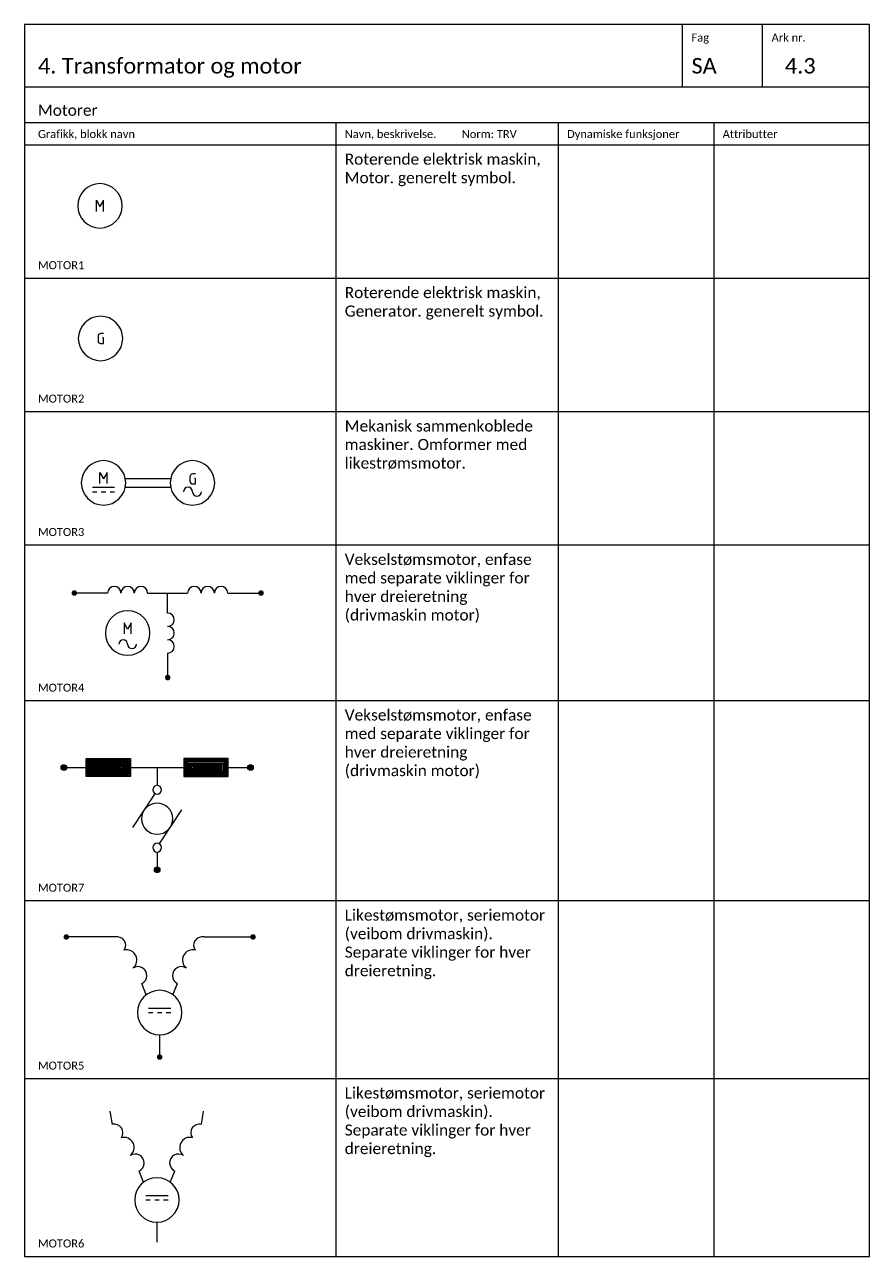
# Model space of a CAD drawing. Extents: x -220 to 1240, y -2179 to 277.
# Drawn here: x 420 to 610, y -921 to -644 of the extents above; entities that cross this region are included whole.
import ezdxf
from ezdxf.enums import TextEntityAlignment as Align

# ---------------------------------------------------------------- set-up
doc = ezdxf.new("R2010")
doc.units = 0
for name, color, linetype in [('KOMP-TEKST25', 2, 'Continuous'), ('KOMPONENTER', 2, 'Continuous'), ('RAMME', 5, 'Continuous'), ('RAMME SYMBOLER', 4, 'Continuous'), ('RAMME TEKST', 7, 'Continuous'), ('Sig-komponenter', 2, 'Continuous')]:
    doc.layers.add(name, color=color, linetype=linetype)
doc.styles.add('Calibri', font='calibri.ttf')
doc.styles.add('ISO25', font='iso3098.shx', dxfattribs={"height": 2.5})

# ---------------------------------------------------------------- blocks, each defined once
blk = doc.blocks.new('MOTOR1')
at = {"layer": 'KOMPONENTER', "color": 0, "linetype": 'ByBlock', "lineweight": -2}
for p, q in [((-0.81, -3.75), (0, -5.18)), ((-0.81, -6.25), (-0.81, -3.75)), ((0.81, -3.75), (0, -5.18)), ((0.81, -6.25), (0.81, -3.75))]:
    blk.add_line(p, q, dxfattribs=at)
for start, end in [(0, 180), (180, 0)]:
    blk.add_arc((0, -5), 5, start, end, dxfattribs=at)
at = {"layer": 'KOMP-TEKST25', "linetype": 'ByBlock', "lineweight": -2, "style": 'ISO25'}
for tag, p in [('TILKOPL1', (1.5, 1.5)), ('TEKST1', (7.5, -5.5)), ('TILKOPL2', (1.5, -13.5))]:
    blk.add_attdef(tag, p, '', height=2.5, dxfattribs=at)
blk = doc.blocks.new('MOTOR2')
at = {"layer": 'KOMPONENTER', "color": 0, "linetype": 'ByBlock', "lineweight": -2}
blk.add_lwpolyline([(0.69, -3.87), (0.05, -3.87, 0.428578), (-0.56, -4.51), (-0.56, -5.52, 0.419256), (0.06, -6.13), (0.69, -6.13), (0.69, -4.87), (0.44, -4.87)], format="xyb", dxfattribs=at)
for start, end in [(0, 180), (180, 0)]:
    blk.add_arc((0, -5), 5, start, end, dxfattribs=at)
at = {"layer": 'KOMP-TEKST25', "linetype": 'ByBlock', "lineweight": -2, "style": 'ISO25'}
for tag, p in [('TILKOPL1', (1.5, 1.5)), ('TEKST1', (7.5, -5.5)), ('TILKOPL2', (1.5, -13.5))]:
    blk.add_attdef(tag, p, '', height=2.5, dxfattribs=at)
blk = doc.blocks.new('MOTOR3')
at = {"layer": 'KOMPONENTER', "color": 0, "linetype": 'ByBlock', "lineweight": -2}
for p, q in [((-0.81, -5.17), (-0.81, -2.67)), ((-0.81, -2.67), (0, -4.11)), ((0.81, -2.67), (0, -4.11)), ((0.81, -5.17), (0.81, -2.67))]:
    blk.add_line(p, q, dxfattribs=at)
for points in [[(5, -5, 1), (-5, -5, 1), (5, -5, 1)], [(25, -5, 1), (15, -5, 1), (25, -5, 1)], [(20.69, -2.99), (20.05, -2.99, 0.428578), (19.44, -3.62), (19.44, -4.64, 0.419256), (20.06, -5.24), (20.69, -5.24), (20.69, -3.99), (20.44, -3.99)]]:
    blk.add_lwpolyline(points, format="xyb", dxfattribs=at)
for points in [[(5, -4), (15, -4)], [(-2.5, -6), (2.5, -6)], [(-2.5, -7), (-1.5, -7)], [(-0.5, -7), (0.5, -7)], [(1.5, -7), (2.5, -7)], [(5, -6), (15, -6)]]:
    blk.add_lwpolyline(points, dxfattribs=at)
for centre, start, end in [((19, -7), 0, 180), ((21, -7), 180, 0)]:
    blk.add_arc(centre, 1, start, end, dxfattribs=at)
at = {"layer": 'KOMP-TEKST25', "linetype": 'ByBlock', "lineweight": -2, "style": 'ISO25'}
for tag, p in [('TILKOPL1', (1.5, 1.5)), ('TILKOPL2', (21.5, 1.5)), ('T1', (6, -2.5)), ('TILKOPL3', (1.5, -13.5)), ('TILKOPL4', (21.5, -13.5))]:
    blk.add_attdef(tag, p, '', height=2.5, dxfattribs=at)
blk = doc.blocks.new('MOTOR4')
at = {"layer": 'KOMPONENTER', "color": 0, "linetype": 'ByBlock', "lineweight": -2, "const_width": 0.625}
for points in [[(-0.31, 0, 1), (0.31, 0, 1)], [(41.69, 0, 1), (42.31, 0, 1)], [(20.69, -19, 1), (21.31, -19, 1)]]:
    blk.add_lwpolyline(points, format="xyb", close=True, dxfattribs=at)
at = {"layer": 'KOMPONENTER', "color": 0, "linetype": 'ByBlock', "lineweight": -2}
for points in [[(7.5, 0), (0, 0)], [(16.5, 0), (25.5, 0)], [(21, -4.5), (21, 0)], [(34.5, 0), (42, 0)], [(21, -13.5), (21, -19)]]:
    blk.add_lwpolyline(points, dxfattribs=at)
at = {"layer": 'KOMPONENTER', "color": 0, "linetype": 'ByBlock'}
blk.add_lwpolyline([(17, -9, 1), (7, -9, 1), (17, -9, 1)], format="xyb", dxfattribs=at)
at = {"layer": 'KOMPONENTER', "color": 0}
blk.add_lwpolyline([(12.81, -9.17), (12.81, -6.67), (12, -8.11), (11.19, -6.67), (11.19, -9.17)], dxfattribs=at)
at = {"layer": 'KOMPONENTER', "color": 0, "linetype": 'ByBlock', "lineweight": -2}
for centre, start, end in [((9, 0), 0, 180), ((12, 0), 0, 180), ((15, 0), 0, 180), ((27, 0), 0, 180), ((30, 0), 0, 180), ((33, 0), 0, 180), ((21, -6), 270, 90), ((21, -9), 270, 90), ((21, -12), 270, 90)]:
    blk.add_arc(centre, 1.5, start, end, dxfattribs=at)
at = {"layer": 'KOMPONENTER', "color": 0, "linetype": 'ByBlock'}
for centre, start, end in [((11, -11.5), 0, 180), ((13, -11.5), 180, 0)]:
    blk.add_arc(centre, 1, start, end, dxfattribs=at)
at = {"layer": 'KOMP-TEKST25', "linetype": 'ByBlock', "lineweight": -2, "style": 'ISO25'}
blk.add_attdef('TEKST1', text='', height=2.5, dxfattribs=at).set_placement((21.01, 3), align=Align.CENTER)
for tag, p in [('TILKOPL1', (-1, -4)), ('TILKOPL2', (41, -4)), ('TILKOPL3', (22.5, -20.5))]:
    blk.add_attdef(tag, p, '', height=2.5, dxfattribs=at)
blk = doc.blocks.new('MOTOR5')
at = {"layer": 'KOMPONENTER', "color": 0, "linetype": 'ByBlock', "lineweight": -2, "const_width": 0.625}
for points in [[(0.31, 0, -1), (-0.31, 0, -1)], [(41.69, 0, 1), (42.31, 0, 1)], [(20.69, -27, 1), (21.31, -27, 1)]]:
    blk.add_lwpolyline(points, format="xyb", close=True, dxfattribs=at)
at = {"layer": 'KOMPONENTER', "color": 0, "linetype": 'ByBlock', "lineweight": -2}
for points in [[(11, 0), (0, 0)], [(31, 0), (42, 0)], [(18, -13), (17, -10.5)], [(24, -13), (25, -10.5)], [(18.5, -16), (23.5, -16)], [(18.5, -17), (19.5, -17)], [(20.5, -17), (21.5, -17)], [(22.5, -17), (23.5, -17)], [(21, -22), (21, -27)]]:
    blk.add_lwpolyline(points, dxfattribs=at)
blk.add_lwpolyline([(26, -17, 1), (16, -17, 1), (26, -17, 1)], format="xyb", dxfattribs=at)
for centre, radius, start, end in [((11.43, -1.88), 1.93, 324.71, 102.65), ((30.57, -1.88), 1.93, 77.35, 215.29), ((13.6, -5.2), 2.28, 307.89, 105.26), ((28.4, -5.2), 2.28, 74.74, 232.11), ((16.11, -8.69), 2.02, 296.23, 123.25), ((25.89, -8.69), 2.02, 56.75, 243.77)]:
    blk.add_arc(centre, radius, start, end, dxfattribs=at)
at = {"layer": 'KOMP-TEKST25', "linetype": 'ByBlock', "lineweight": -2, "style": 'ISO25'}
for tag, p in [('TILKOPL1', (-1, 1.46)), ('TILKOPL2', (41, 1.46)), ('TEKST1', (27.5, -18)), ('TILKOPL3', (22.5, -28))]:
    blk.add_attdef(tag, p, '', height=2.5, dxfattribs=at)
blk = doc.blocks.new('MOTOR6')
at = {"layer": 'KOMPONENTER', "color": 0, "linetype": 'ByBlock', "lineweight": -2}
for points in [[(0.5, -3), (0, 0)], [(20.5, -3), (21, 0)], [(7.5, -16), (6.5, -13.5)], [(13.5, -16), (14.5, -13.5)], [(8, -19), (13, -19)], [(8, -20), (9, -20)], [(10, -20), (11, -20)], [(12, -20), (13, -20)], [(10.5, -25), (10.5, -29.5)]]:
    blk.add_lwpolyline(points, dxfattribs=at)
blk.add_lwpolyline([(15.5, -20, 1), (5.5, -20, 1), (15.5, -20, 1)], format="xyb", dxfattribs=at)
for centre, radius, start, end in [((0.93, -4.88), 1.93, 324.71, 102.65), ((20.07, -4.88), 1.93, 77.35, 215.29), ((3.1, -8.2), 2.28, 307.89, 105.26), ((17.9, -8.2), 2.28, 74.74, 232.11), ((5.61, -11.69), 2.02, 296.23, 123.25), ((15.39, -11.69), 2.02, 56.75, 243.77)]:
    blk.add_arc(centre, radius, start, end, dxfattribs=at)
at = {"layer": 'KOMP-TEKST25', "linetype": 'ByBlock', "lineweight": -2, "style": 'ISO25'}
for tag, p in [('TILKOPL1', (1.59, -1.54)), ('TILKOPL2', (22.51, -1.54)), ('TEKST1', (17, -21)), ('TILKOPL3', (12, -31))]:
    blk.add_attdef(tag, p, '', height=2.5, dxfattribs=at)
blk = doc.blocks.new('MOTOR7')
at = {"layer": 'KOMPONENTER', "linetype": 'ByBlock', "lineweight": -2}
h = blk.add_hatch(dxfattribs=at)
h.set_pattern_fill('ANSI31', color=0, scale=0.025)
h.paths.add_polyline_path([(0.62, 0, 1), (-0.62, 0, 1)])
h = blk.add_hatch(dxfattribs=at)
h.set_pattern_fill('ANSI31', color=0, scale=0.025)
h.set_pattern_definition([(45, (42, 0), (-0.0561266, 0.0561266), [])])
h.paths.add_polyline_path([(42.62, 0, 1), (41.38, 0, 1)])
h = blk.add_hatch(dxfattribs=at)
h.set_pattern_fill('ANSI31', color=0, scale=0.025)
h.set_pattern_definition([(45, (21, -23), (-0.0561266, 0.0561266), [])])
h.paths.add_polyline_path([(21.62, -23, 1), (20.38, -23, 1)])
at = {"layer": 'KOMPONENTER', "color": 0, "linetype": 'ByBlock', "lineweight": -2}
for points in [[(0, 0), (5, 0)], [(5, 2), (15, 2)], [(5, 0), (5, 2)], [(5, -2), (5, 0)], [(14.75, 1.75), (5.25, 1.75)], [(5.25, 1.75), (5.25, -1.75)], [(14.5, 1.5), (5.5, 1.5)], [(5.5, 1.5), (5.5, -1.5)], [(14.25, 1.25), (5.75, 1.25)], [(5.75, 1.25), (5.75, -1.25)], [(14, 1), (6, 1)], [(6, 1), (6, -1)], [(6.25, 1), (6.25, -0.75)], [(13.75, 0.75), (6.25, 0.75)], [(13.5, 0.5), (6.5, 0.5)], [(6.5, 0.5), (6.5, -0.5)], [(13.25, 0.25), (6.75, 0.25)], [(6.75, 0.25), (6.75, -0.25)], [(7, 0), (12.75, 0)], [(12.75, 0), (13, 0)], [(13.25, -0.25), (13.25, 0.25)], [(13.5, -0.5), (13.5, 0.5)], [(13.75, -0.75), (13.75, 0.75)], [(14, -1), (14, 1)], [(14.25, -1.25), (14.25, 1.25)], [(14.5, -1.5), (14.5, 1.5)], [(14.75, -1.75), (14.75, 1.75)], [(15, 2), (15, -2)], [(15, 0), (27, 0)], [(21, 0), (21, -4)], [(37, 2), (27, 2)], [(27, 2), (27, -2)], [(27, 1), (27, 1)], [(36.75, 1.75), (27.25, 1.75)], [(27.25, 1.75), (27.25, -1.75)], [(36.5, 1.5), (27.5, 1.5)], [(27.5, 1.5), (27.5, -1.5)], [(36.25, 1.25), (27.75, 1.25)], [(27.75, 1.25), (27.75, -1.25)], [(28, 1), (36, 1)], [(28, 1), (28, -1)], [(35.75, 0.75), (28.25, 0.75)], [(28.25, 0.75), (28.25, -0.75)], [(35.5, 0.5), (28.5, 0.5)], [(28.5, 0.5), (28.5, -0.5)], [(35.25, 0.25), (28.75, 0.25)], [(28.75, -0.25), (28.75, 0.25)], [(29, 0), (35, 0)], [(35.25, -0.25), (35.25, 0.25)], [(35.5, -0.5), (35.5, 0.5)], [(35.75, 0.75), (35.75, 0.75)], [(35.75, 0.75), (35.75, 0.75)], [(35.75, 0.75), (35.75, -0.75)], [(36, -1), (36, 1)], [(36.25, -1.25), (36.25, 1.25)], [(36.5, -1.5), (36.5, 1.5)], [(36.75, -1.75), (36.75, 1.75)], [(37, -2), (37, 2)], [(37, 0), (42, 0)], [(15, -2), (5, -2)], [(5.25, -1.75), (14.75, -1.75)], [(5.5, -1.5), (14.25, -1.5)], [(5.75, -1.25), (14.25, -1.25)], [(6, -1), (14, -1)], [(6.25, -0.75), (13.75, -0.75)], [(6.5, -0.5), (13.5, -0.5)], [(6.75, -0.25), (13.25, -0.25)], [(14.25, -1.5), (14.5, -1.5)], [(27, -2), (37, -2)], [(27.25, -1.75), (36.75, -1.75)], [(27.5, -1.5), (36.5, -1.5)], [(27.75, -1.25), (36.25, -1.25)], [(28, -1), (36, -1)], [(28.25, -0.75), (35.75, -0.75)], [(28.5, -0.5), (35.5, -0.5)], [(28.75, -0.25), (35.25, -0.25)], [(29, -0.25), (28.75, -0.25)], [(15.5, -13.5), (20.5, -6)], [(26.5, -9.5), (21.5, -17)], [(21, -19), (21, -23)]]:
    blk.add_lwpolyline(points, dxfattribs=at)
for points in [[(22, -5, 1), (20, -5, 1), (22, -5, 1)], [(24.5, -11.5, 1), (17.5, -11.5, 1), (24.5, -11.5, 1)], [(22, -18, 1), (20, -18, 1), (22, -18, 1)]]:
    blk.add_lwpolyline(points, format="xyb", dxfattribs=at)
for centre in [(0, 0), (42, 0), (21, -23)]:
    blk.add_circle(centre, 0.624, dxfattribs=at)
at = {"layer": 'KOMP-TEKST25', "linetype": 'ByBlock', "lineweight": -2, "style": 'ISO25'}
blk.add_attdef('TILKOPL1', text='', height=2.5, dxfattribs=at).set_placement((3.76, -3.98), align=Align.RIGHT)
for tag, p in [('TILKOPL2', (38.77, -3.98)), ('TEKST1', (27.5, -12.5)), ('TILKOPL3', (22.5, -23.49))]:
    blk.add_attdef(tag, p, '', height=2.5, dxfattribs=at)

msp = doc.modelspace()

# ---------------------------------------------------------------- linework, layer by layer
at = {"layer": 'RAMME'}
msp.add_lwpolyline([(610, -644), (420, -644), (420, -921), (610, -921)], close=True, dxfattribs=at)
msp.add_lwpolyline([(420, -658), (610, -658)], dxfattribs=at)
at = {"layer": 'RAMME SYMBOLER'}
for p, q in [((568, -658), (568, -644)), ((586, -658), (586, -644)), ((420, -666), (610, -666)), ((490, -666), (490, -921)), ((540, -666), (540, -921)), ((575, -666), (575, -921)), ((420, -671), (610, -671)), ((420, -701), (610, -701)), ((420, -731), (610, -731)), ((420, -761), (610, -761)), ((420, -796), (610, -796)), ((420, -841), (610, -841)), ((420, -881), (610, -881))]:
    msp.add_line(p, q, dxfattribs=at)

# ---------------------------------------------------------------- block references
at = {"layer": 'Sig-komponenter'}
for name, p in [('MOTOR1', (436.94, -679.75)), ('MOTOR2', (437.07, -709.58)), ('MOTOR3', (437.75, -742.05)), ('MOTOR4', (431.17, -771.83)), ('MOTOR7', (428.81, -811.07)), ('MOTOR5', (429.37, -849.17)), ('MOTOR6', (439.25, -888.31))]:
    msp.add_blockref(name, p, dxfattribs=at)

# ---------------------------------------------------------------- texts
at = {"layer": 'RAMME TEKST', "linetype": 'ByBlock', "style": 'Calibri'}
for s, height, p in [('Fag', 1.8, (570, -647.8)), ('Ark nr.', 1.8, (588, -647.8)), ('4. Transformator og motor', 3.5, (423, -655)), ('SA', 3.5, (570, -655)), ('4.3', 3.5, (591, -655)), ('Motorer', 2.5, (423, -664.5)), ('Grafikk, blokk navn', 1.8, (423, -669.5)), ('Navn, beskrivelse.         Norm: TRV', 1.8, (492, -669.5)), ('Dynamiske funksjoner', 1.8, (542, -669.5)), ('Attributter', 1.8, (577, -669.5)), ('MOTOR1', 1.8, (423, -699)), ('MOTOR2', 1.8, (423, -729)), ('MOTOR3', 1.8, (423, -759)), ('MOTOR4', 1.8, (423, -794)), ('MOTOR7', 1.8, (423, -839)), ('MOTOR5', 1.8, (423, -879)), ('MOTOR6', 1.8, (423, -919))]:
    msp.add_text(s, height=height, dxfattribs=at).set_placement(p)
at = {"layer": 'RAMME TEKST', "linetype": 'ByBlock', "char_height": 2.5, "width": 46, "attachment_point": 1, "style": 'Calibri'}
for s, insert in [('Roterende elektrisk maskin,\\PMotor. generelt symbol.', (492, -673)), ('Roterende elektrisk maskin,\\PGenerator. generelt symbol.', (492, -703)), ('Mekanisk sammenkoblede maskiner. Omformer med likestrømsmotor.', (492, -733)), ('Vekselstømsmotor, enfase med separate viklinger for hver dreieretning (drivmaskin motor)', (492, -763)), ('Vekselstømsmotor, enfase med separate viklinger for hver dreieretning (drivmaskin motor)', (492, -798)), ('Likestømsmotor, seriemotor (veibom drivmaskin). Separate viklinger for hver dreieretning.', (492, -843)), ('Likestømsmotor, seriemotor (veibom drivmaskin). Separate viklinger for hver dreieretning.', (492, -883))]:
    msp.add_mtext(s, dxfattribs=dict(at, insert=insert))

doc.saveas('drawing.dxf')
